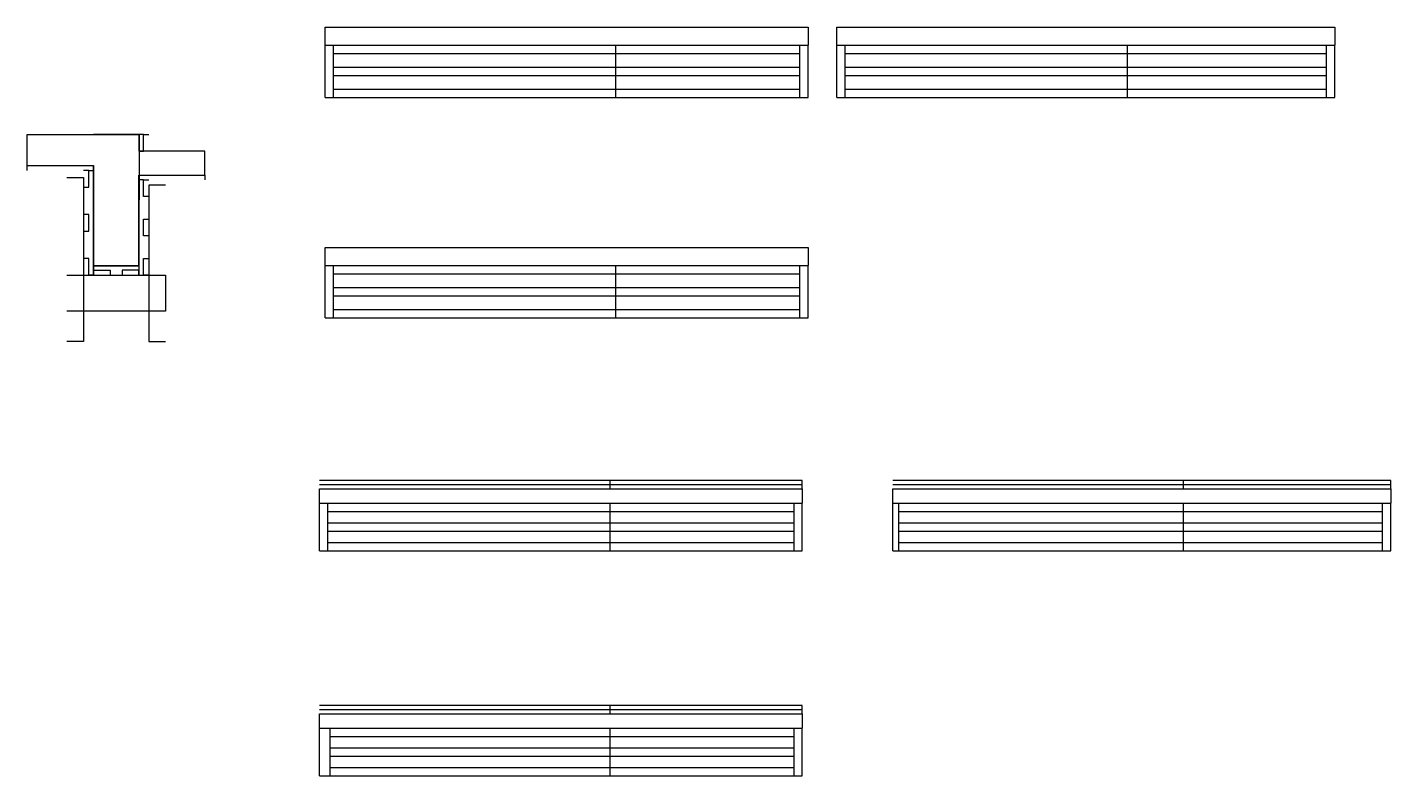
# Model space of a CAD drawing. Header units: metres. Extents: x 6204 to 7349, y 6418 to 7046.
import ezdxf

# ---------------------------------------------------------------- set-up
doc = ezdxf.new("R2010")
doc.units = ezdxf.units.M
for name, color, linetype in [('CONCRETO', 7, 'Continuous'), ('COTA', 7, 'Continuous'), ('Madeira', 7, 'Continuous'), ('Painéis', 7, 'Continuous'), ('SARR_2.2x7', 7, 'Continuous'), ('SARR_3.5x7', 7, 'Continuous')]:
    doc.layers.add(name, color=color, linetype=linetype)

msp = doc.modelspace()

# ---------------------------------------------------------------- linework, layer by layer
at = {"layer": 'CONCRETO', "color": 7, "lineweight": 25}
for points in [[(6203.7, 6929.5), (6203.7, 6955.5), (6259.3, 6955.5), (6259.3, 6955.5), (6297.7, 6955.5), (6297.3, 6845.5), (6259.3, 6845.5), (6259.3, 6929.5)], [(6259.3, 6925.5), (6259.3, 6845.5), (6297.3, 6845.5), (6297.3, 6921.5), (6352.9, 6921.5), (6352.9, 6941.5), (6297.7, 6941.5), (6297.7, 6955.5), (6259.3, 6955.5)]]:
    msp.add_lwpolyline(points, dxfattribs=at)
at = {"layer": 'COTA', "color": 7, "lineweight": 25}
for p, q in [((6453.8, 7030.6), (6453.8, 7045.6)), ((6453.8, 7045.6), (6859.3, 7045.6)), ((6859.3, 7045.6), (6859.3, 7030.6)), ((6883.6, 7030.6), (6883.6, 7045.6)), ((6883.6, 7045.6), (7301.6, 7045.6)), ((7301.6, 7045.6), (7301.6, 7030.6)), ((6453.8, 6845.8), (6453.8, 6860.8)), ((6453.8, 6860.8), (6859.3, 6860.8)), ((6859.3, 6860.8), (6859.3, 6845.8)), ((6449, 6646.3), (6449, 6658.3)), ((6854.5, 6658.3), (6854.5, 6646.3)), ((6930.6, 6646.3), (6930.6, 6658.3)), ((7348.6, 6658.3), (7348.6, 6646.3)), ((6449, 6457.5), (6449, 6469.5)), ((6854.5, 6469.5), (6854.5, 6457.5))]:
    msp.add_line(p, q, dxfattribs=at)
at = {"layer": 'Madeira', "color": 7, "lineweight": 25}
for points in [[(6305.7, 6941.5), (6301.3, 6941.5), (6301.3, 6955.5), (6305.7, 6955.5)], [(6250.9, 6911.5), (6255.3, 6911.5), (6255.3, 6925.5), (6250.9, 6925.5)], [(6305.7, 6903.5), (6301.3, 6903.5), (6301.3, 6917.5), (6305.7, 6917.5)], [(6250.9, 6874.5), (6255.3, 6874.5), (6255.3, 6888.5), (6250.9, 6888.5)], [(6305.7, 6870.5), (6301.3, 6870.5), (6301.3, 6884.5), (6305.7, 6884.5)], [(6250.9, 6837.5), (6255.3, 6837.5), (6255.3, 6851.5), (6250.9, 6851.5)], [(6305.7, 6837.5), (6301.3, 6837.5), (6301.3, 6851.5), (6305.7, 6851.5)], [(6259.3, 6837.5), (6259.3, 6841.9), (6273.3, 6841.9), (6273.3, 6837.5)], [(6297.3, 6837.5), (6297.3, 6841.9), (6283.3, 6841.9), (6283.3, 6837.5)]]:
    msp.add_lwpolyline(points, dxfattribs=at)
at = {"layer": 'Painéis', "color": 7, "lineweight": 25}
for p, q in [((6453.8, 7030.6), (6859.3, 7030.6)), ((6453.8, 6986.6), (6453.8, 7030.6)), ((6697.8, 6986.6), (6697.8, 7030.6)), ((6859.3, 6986.6), (6859.3, 7030.6)), ((6883.6, 7030.6), (7301.6, 7030.6)), ((6883.6, 6986.6), (6883.6, 7030.6)), ((7127.6, 6986.6), (7127.6, 7030.6)), ((7301.6, 6986.6), (7301.6, 7030.6)), ((6453.8, 6986.6), (6859.3, 6986.6)), ((6883.6, 6986.6), (7301.6, 6986.6)), ((6453.8, 6845.8), (6859.3, 6845.8)), ((6453.8, 6801.8), (6453.8, 6845.8)), ((6697.8, 6801.8), (6697.8, 6845.8)), ((6859.3, 6801.8), (6859.3, 6845.8)), ((6453.8, 6801.8), (6859.3, 6801.8)), ((6693, 6658.3), (6693, 6665.3)), ((7174.6, 6658.3), (7174.6, 6665.3)), ((6449, 6646.3), (6854.5, 6646.3)), ((6449, 6606.3), (6449, 6646.3)), ((6693, 6606.3), (6693, 6646.3)), ((6854.5, 6606.3), (6854.5, 6646.3)), ((6930.6, 6646.3), (7348.6, 6646.3)), ((6930.6, 6606.3), (6930.6, 6646.3)), ((7174.6, 6606.3), (7174.6, 6646.3)), ((7348.6, 6606.3), (7348.6, 6646.3)), ((6449, 6606.3), (6854.5, 6606.3)), ((6930.6, 6606.3), (7348.6, 6606.3)), ((6693, 6469.5), (6693, 6476.5)), ((6449, 6457.5), (6854.5, 6457.5)), ((6449, 6417.5), (6449, 6457.5)), ((6693, 6417.5), (6693, 6457.5)), ((6854.5, 6417.5), (6854.5, 6457.5)), ((6449, 6417.5), (6854.5, 6417.5))]:
    msp.add_line(p, q, dxfattribs=at)
for points in [[(6301.3, 6955.5), (6297.7, 6955.5), (6297.7, 6941.5), (6301.3, 6941.5)], [(6203.7, 6925.5), (6203.7, 6929.5), (6259.3, 6929.5), (6259.3, 6925.5)], [(6255.3, 6925.5), (6259.3, 6925.5), (6259.3, 6837.5), (6255.3, 6837.5)], [(6297.3, 6917.5), (6297.3, 6921.5), (6352.9, 6921.5), (6352.9, 6917.5)], [(6301.3, 6917.5), (6297.3, 6917.5), (6297.3, 6837.5), (6301.3, 6837.5)], [(6259.3, 6841.9), (6259.3, 6845.5), (6297.3, 6845.5), (6297.3, 6841.9)], [(6449, 6658.3), (6854.5, 6658.3), (6854.5, 6665.3), (6449, 6665.3)], [(6930.6, 6658.3), (7348.6, 6658.3), (7348.6, 6665.3), (6930.6, 6665.3)], [(6449, 6469.5), (6854.5, 6469.5), (6854.5, 6476.5), (6449, 6476.5)]]:
    msp.add_lwpolyline(points, dxfattribs=at)
at = {"layer": 'SARR_2.2x7', "color": 7, "lineweight": 25}
for p, q in [((6460.7, 6986.6), (6460.7, 7030.6)), ((6852.3, 6986.6), (6852.3, 7030.6)), ((6890.6, 6986.6), (6890.6, 7030.6)), ((7294.7, 6986.6), (7294.7, 7030.6)), ((6460.7, 7023.6), (6697.8, 7023.6)), ((6697.8, 7023.6), (6852.3, 7023.6)), ((6890.6, 7023.6), (7127.6, 7023.6)), ((7127.6, 7023.6), (7294.7, 7023.6)), ((6460.7, 7012.1), (6697.8, 7012.1)), ((6697.8, 7012.1), (6852.3, 7012.1)), ((6890.6, 7012.1), (7127.6, 7012.1)), ((7127.6, 7012.1), (7294.7, 7012.1)), ((6460.7, 7005.1), (6697.8, 7005.1)), ((6697.8, 7005.1), (6852.3, 7005.1)), ((6890.6, 7005.1), (7127.6, 7005.1)), ((7127.6, 7005.1), (7294.7, 7005.1)), ((6460.7, 6993.6), (6697.8, 6993.6)), ((6697.8, 6993.6), (6852.3, 6993.6)), ((6890.6, 6993.6), (7127.6, 6993.6)), ((7127.6, 6993.6), (7294.7, 6993.6)), ((6460.7, 6801.8), (6460.7, 6845.8)), ((6460.7, 6838.8), (6697.8, 6838.8)), ((6697.8, 6838.8), (6852.3, 6838.8)), ((6852.3, 6801.8), (6852.3, 6845.8)), ((6460.7, 6827.3), (6697.8, 6827.3)), ((6697.8, 6827.3), (6852.3, 6827.3)), ((6460.7, 6820.3), (6697.8, 6820.3)), ((6697.8, 6820.3), (6852.3, 6820.3)), ((6460.7, 6808.8), (6697.8, 6808.8)), ((6697.8, 6808.8), (6852.3, 6808.8)), ((6449, 6661.8), (6693, 6661.8)), ((6693, 6661.8), (6854.5, 6661.8)), ((6930.6, 6661.8), (7174.6, 6661.8)), ((7174.6, 6661.8), (7348.6, 6661.8)), ((6456, 6606.3), (6456, 6646.3)), ((6847.6, 6606.3), (6847.6, 6646.3)), ((6935.5, 6606.3), (6935.5, 6646.3)), ((7341.6, 6606.3), (7341.6, 6646.3)), ((6456, 6639.3), (6693, 6639.3)), ((6456, 6629.8), (6693, 6629.8)), ((6693, 6639.3), (6847.6, 6639.3)), ((6693, 6629.8), (6847.6, 6629.8)), ((6935.5, 6639.3), (7174.6, 6639.3)), ((6935.5, 6629.8), (7174.6, 6629.8)), ((7174.6, 6639.3), (7341.6, 6639.3)), ((7174.6, 6629.8), (7341.6, 6629.8)), ((6456, 6622.8), (6693, 6622.8)), ((6693, 6622.8), (6847.6, 6622.8)), ((6935.5, 6622.8), (7174.6, 6622.8)), ((7174.6, 6622.8), (7341.6, 6622.8)), ((6456, 6613.3), (6693, 6613.3)), ((6693, 6613.3), (6847.6, 6613.3)), ((6935.5, 6613.3), (7174.6, 6613.3)), ((7174.6, 6613.3), (7341.6, 6613.3)), ((6449, 6473), (6693, 6473)), ((6693, 6473), (6854.5, 6473)), ((6458, 6417.5), (6458, 6457.5)), ((6847.6, 6417.5), (6847.6, 6457.5)), ((6458, 6450.5), (6693, 6450.5)), ((6693, 6450.5), (6847.6, 6450.5)), ((6458, 6441), (6693, 6441)), ((6693, 6441), (6847.6, 6441)), ((6458, 6434), (6693, 6434)), ((6458, 6424.5), (6693, 6424.5)), ((6693, 6434), (6847.6, 6434)), ((6693, 6424.5), (6847.6, 6424.5))]:
    msp.add_line(p, q, dxfattribs=at)
at = {"layer": 'SARR_3.5x7', "color": 7, "lineweight": 25}
for points in [[(6236.9, 6919.5), (6250.9, 6919.5), (6250.9, 6781.9), (6236.9, 6781.9)], [(6319.7, 6913.1), (6305.7, 6913.1), (6305.7, 6781.9), (6319.7, 6781.9)], [(6236.9, 6837.5), (6319.7, 6837.5), (6319.7, 6807.5), (6236.9, 6807.5)]]:
    msp.add_lwpolyline(points, dxfattribs=at)

doc.saveas('drawing.dxf')
